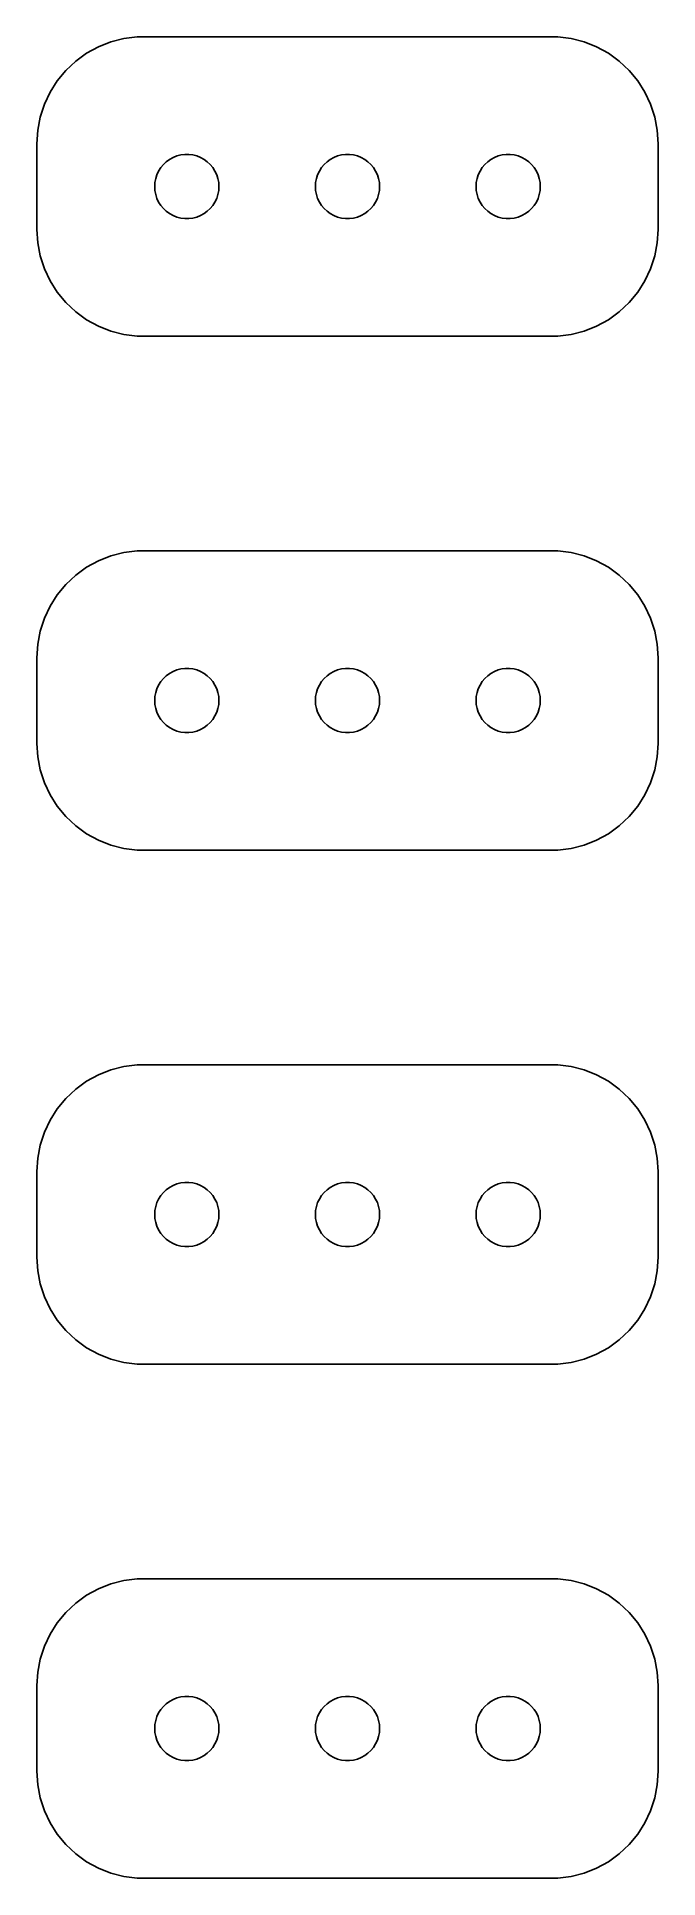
# Model space of a CAD drawing. Header units: metres. Extents: x -14.5 to 14.5, y 65 to 151.
import ezdxf

# ---------------------------------------------------------------- set-up
doc = ezdxf.new("R2010")
doc.units = ezdxf.units.M

msp = doc.modelspace()

# ---------------------------------------------------------------- linework, layer by layer
for p, q in [((-11.6289, 150.524), (-12.1791, 150.222)), ((-11.0451, 150.755), (-11.6289, 150.524)), ((-10.4369, 150.911), (-11.0451, 150.755)), ((-9.81395, 150.99), (-10.4369, 150.911)), ((9.81395, 150.99), (-9.81395, 150.99)), ((10.4369, 150.911), (9.81395, 150.99)), ((11.0451, 150.755), (10.4369, 150.911)), ((11.6289, 150.524), (11.0451, 150.755)), ((12.1791, 150.222), (11.6289, 150.524)), ((-12.6871, 149.853), (-13.1448, 149.423)), ((-12.1791, 150.222), (-12.6871, 149.853)), ((12.6871, 149.853), (12.1791, 150.222)), ((13.1448, 149.423), (12.6871, 149.853)), ((-13.5451, 148.939), (-13.8815, 148.409)), ((-13.1448, 149.423), (-13.5451, 148.939)), ((13.5451, 148.939), (13.1448, 149.423)), ((13.8815, 148.409), (13.5451, 148.939)), ((-13.8815, 148.409), (-14.1489, 147.841)), ((14.1489, 147.841), (13.8815, 148.409)), ((-14.3429, 147.243), (-14.4606, 146.627)), ((-14.1489, 147.841), (-14.3429, 147.243)), ((14.3429, 147.243), (14.1489, 147.841)), ((14.4606, 146.627), (14.3429, 147.243)), ((-14.4606, 146.627), (-14.5, 146)), ((14.5, 146), (14.4606, 146.627)), ((-14.5, 146), (-14.5, 142)), ((-8.30373, 145.266), (-8.13866, 145.357)), ((-8.13866, 145.357), (-7.96352, 145.427)), ((-7.96352, 145.427), (-7.78107, 145.473)), ((-7.78107, 145.473), (-7.59418, 145.497)), ((-7.59418, 145.497), (-7.40581, 145.497)), ((-7.40581, 145.497), (-7.21892, 145.473)), ((-7.21892, 145.473), (-7.03647, 145.427)), ((-7.03647, 145.427), (-6.86133, 145.357)), ((-6.86133, 145.357), (-6.69626, 145.266)), ((-0.803726, 145.266), (-0.638657, 145.357)), ((-0.638657, 145.357), (-0.463516, 145.427)), ((-0.463516, 145.427), (-0.281067, 145.473)), ((-0.281067, 145.473), (-0.094177, 145.497)), ((-0.094177, 145.497), (0.094177, 145.497)), ((0.094177, 145.497), (0.281067, 145.473)), ((0.281067, 145.473), (0.463516, 145.427)), ((0.463516, 145.427), (0.638657, 145.357)), ((0.638657, 145.357), (0.803726, 145.266)), ((6.69626, 145.266), (6.86133, 145.357)), ((6.86133, 145.357), (7.03647, 145.427)), ((7.03647, 145.427), (7.21892, 145.473)), ((7.21892, 145.473), (7.40581, 145.497)), ((7.40581, 145.497), (7.59418, 145.497)), ((7.59418, 145.497), (7.78107, 145.473)), ((7.78107, 145.473), (7.96352, 145.427)), ((7.96352, 145.427), (8.13866, 145.357)), ((8.13866, 145.357), (8.30373, 145.266)), ((14.5, 142), (14.5, 146)), ((-8.95287, 144.373), (-8.89465, 144.552)), ((-8.89465, 144.552), (-8.81445, 144.723)), ((-8.81445, 144.723), (-8.71352, 144.882)), ((-8.71352, 144.882), (-8.59344, 145.027)), ((-8.59344, 145.027), (-8.45613, 145.156)), ((-8.45613, 145.156), (-8.30373, 145.266)), ((-6.69626, 145.266), (-6.54385, 145.156)), ((-6.54385, 145.156), (-6.40654, 145.027)), ((-6.40654, 145.027), (-6.28647, 144.882)), ((-6.28647, 144.882), (-6.18553, 144.723)), ((-6.18553, 144.723), (-6.10533, 144.552)), ((-6.10533, 144.552), (-6.04712, 144.373)), ((-1.45287, 144.373), (-1.39465, 144.552)), ((-1.39465, 144.552), (-1.31445, 144.723)), ((-1.31445, 144.723), (-1.21352, 144.882)), ((-1.21352, 144.882), (-1.09344, 145.027)), ((-1.09344, 145.027), (-0.956131, 145.156)), ((-0.956131, 145.156), (-0.803726, 145.266)), ((0.803726, 145.266), (0.956131, 145.156)), ((0.956131, 145.156), (1.09344, 145.027)), ((1.09344, 145.027), (1.21352, 144.882)), ((1.21352, 144.882), (1.31445, 144.723)), ((1.31445, 144.723), (1.39465, 144.552)), ((1.39465, 144.552), (1.45287, 144.373)), ((6.04712, 144.373), (6.10533, 144.552)), ((6.10533, 144.552), (6.18553, 144.723)), ((6.18553, 144.723), (6.28647, 144.882)), ((6.28647, 144.882), (6.40654, 145.027)), ((6.40654, 145.027), (6.54385, 145.156)), ((6.54385, 145.156), (6.69626, 145.266)), ((8.30373, 145.266), (8.45613, 145.156)), ((8.45613, 145.156), (8.59344, 145.027)), ((8.59344, 145.027), (8.71352, 144.882)), ((8.71352, 144.882), (8.81445, 144.723)), ((8.81445, 144.723), (8.89465, 144.552)), ((8.89465, 144.552), (8.95287, 144.373)), ((-9, 144), (-8.98816, 144.188)), ((-8.98816, 143.812), (-9, 144)), ((-8.98816, 144.188), (-8.95287, 144.373)), ((-8.95287, 143.627), (-8.98816, 143.812)), ((-8.89465, 143.448), (-8.95287, 143.627)), ((-6.04712, 143.627), (-6.10533, 143.448)), ((-6.04712, 144.373), (-6.01183, 144.188)), ((-6.01183, 143.812), (-6.04712, 143.627)), ((-6.01183, 144.188), (-6, 144)), ((-6, 144), (-6.01183, 143.812)), ((-1.5, 144), (-1.48816, 144.188)), ((-1.48816, 143.812), (-1.5, 144)), ((-1.48816, 144.188), (-1.45287, 144.373)), ((-1.45287, 143.627), (-1.48816, 143.812)), ((-1.39465, 143.448), (-1.45287, 143.627)), ((1.45287, 143.627), (1.39465, 143.448)), ((1.45287, 144.373), (1.48816, 144.188)), ((1.48816, 143.812), (1.45287, 143.627)), ((1.48816, 144.188), (1.5, 144)), ((1.5, 144), (1.48816, 143.812)), ((6, 144), (6.01183, 144.188)), ((6.01183, 143.812), (6, 144)), ((6.01183, 144.188), (6.04712, 144.373)), ((6.04712, 143.627), (6.01183, 143.812)), ((6.10533, 143.448), (6.04712, 143.627)), ((8.95287, 143.627), (8.89465, 143.448)), ((8.95287, 144.373), (8.98816, 144.188)), ((8.98816, 143.812), (8.95287, 143.627)), ((8.98816, 144.188), (9, 144)), ((9, 144), (8.98816, 143.812)), ((-8.81445, 143.277), (-8.89465, 143.448)), ((-8.71352, 143.118), (-8.81445, 143.277)), ((-8.59344, 142.973), (-8.71352, 143.118)), ((-8.45613, 142.844), (-8.59344, 142.973)), ((-8.30373, 142.734), (-8.45613, 142.844)), ((-8.13866, 142.643), (-8.30373, 142.734)), ((-6.69626, 142.734), (-6.86133, 142.643)), ((-6.54385, 142.844), (-6.69626, 142.734)), ((-6.40654, 142.973), (-6.54385, 142.844)), ((-6.28647, 143.118), (-6.40654, 142.973)), ((-6.18553, 143.277), (-6.28647, 143.118)), ((-6.10533, 143.448), (-6.18553, 143.277)), ((-1.31445, 143.277), (-1.39465, 143.448)), ((-1.21352, 143.118), (-1.31445, 143.277)), ((-1.09344, 142.973), (-1.21352, 143.118)), ((-0.956131, 142.844), (-1.09344, 142.973)), ((-0.803726, 142.734), (-0.956131, 142.844)), ((-0.638657, 142.643), (-0.803726, 142.734)), ((0.803726, 142.734), (0.638657, 142.643)), ((0.956131, 142.844), (0.803726, 142.734)), ((1.09344, 142.973), (0.956131, 142.844)), ((1.21352, 143.118), (1.09344, 142.973)), ((1.31445, 143.277), (1.21352, 143.118)), ((1.39465, 143.448), (1.31445, 143.277)), ((6.18553, 143.277), (6.10533, 143.448)), ((6.28647, 143.118), (6.18553, 143.277)), ((6.40654, 142.973), (6.28647, 143.118)), ((6.54385, 142.844), (6.40654, 142.973)), ((6.69626, 142.734), (6.54385, 142.844)), ((6.86133, 142.643), (6.69626, 142.734)), ((8.30373, 142.734), (8.13866, 142.643)), ((8.45613, 142.844), (8.30373, 142.734)), ((8.59344, 142.973), (8.45613, 142.844)), ((8.71352, 143.118), (8.59344, 142.973)), ((8.81445, 143.277), (8.71352, 143.118)), ((8.89465, 143.448), (8.81445, 143.277)), ((-14.5, 142), (-14.4606, 141.373)), ((-7.96352, 142.573), (-8.13866, 142.643)), ((-7.78107, 142.527), (-7.96352, 142.573)), ((-7.59418, 142.503), (-7.78107, 142.527)), ((-7.40581, 142.503), (-7.59418, 142.503)), ((-7.21892, 142.527), (-7.40581, 142.503)), ((-7.03647, 142.573), (-7.21892, 142.527)), ((-6.86133, 142.643), (-7.03647, 142.573)), ((-0.463516, 142.573), (-0.638657, 142.643)), ((-0.281067, 142.527), (-0.463516, 142.573)), ((-0.094177, 142.503), (-0.281067, 142.527)), ((0.094177, 142.503), (-0.094177, 142.503)), ((0.281067, 142.527), (0.094177, 142.503)), ((0.463516, 142.573), (0.281067, 142.527)), ((0.638657, 142.643), (0.463516, 142.573)), ((7.03647, 142.573), (6.86133, 142.643)), ((7.21892, 142.527), (7.03647, 142.573)), ((7.40581, 142.503), (7.21892, 142.527)), ((7.59418, 142.503), (7.40581, 142.503)), ((7.78107, 142.527), (7.59418, 142.503)), ((7.96352, 142.573), (7.78107, 142.527)), ((8.13866, 142.643), (7.96352, 142.573)), ((14.4606, 141.373), (14.5, 142)), ((-14.4606, 141.373), (-14.3429, 140.757)), ((14.3429, 140.757), (14.4606, 141.373)), ((-14.3429, 140.757), (-14.1489, 140.159)), ((-14.1489, 140.159), (-13.8815, 139.591)), ((13.8815, 139.591), (14.1489, 140.159)), ((14.1489, 140.159), (14.3429, 140.757)), ((-13.8815, 139.591), (-13.5451, 139.061)), ((13.5451, 139.061), (13.8815, 139.591)), ((-13.5451, 139.061), (-13.1448, 138.577)), ((-13.1448, 138.577), (-12.6871, 138.147)), ((12.6871, 138.147), (13.1448, 138.577)), ((13.1448, 138.577), (13.5451, 139.061)), ((-12.6871, 138.147), (-12.1791, 137.778)), ((-12.1791, 137.778), (-11.6289, 137.476)), ((11.6289, 137.476), (12.1791, 137.778)), ((12.1791, 137.778), (12.6871, 138.147)), ((-11.6289, 137.476), (-11.0451, 137.245)), ((-11.0451, 137.245), (-10.4369, 137.089)), ((-10.4369, 137.089), (-9.81395, 137.01)), ((-9.81395, 137.01), (9.81395, 137.01)), ((9.81395, 137.01), (10.4369, 137.089)), ((10.4369, 137.089), (11.0451, 137.245)), ((11.0451, 137.245), (11.6289, 137.476)), ((-11.6289, 126.524), (-12.1791, 126.222)), ((-11.0451, 126.755), (-11.6289, 126.524)), ((-10.4369, 126.911), (-11.0451, 126.755)), ((-9.81395, 126.99), (-10.4369, 126.911)), ((9.81395, 126.99), (-9.81395, 126.99)), ((10.4369, 126.911), (9.81395, 126.99)), ((11.0451, 126.755), (10.4369, 126.911)), ((11.6289, 126.524), (11.0451, 126.755)), ((12.1791, 126.222), (11.6289, 126.524)), ((-12.6871, 125.853), (-13.1448, 125.423)), ((-12.1791, 126.222), (-12.6871, 125.853)), ((12.6871, 125.853), (12.1791, 126.222)), ((13.1448, 125.423), (12.6871, 125.853)), ((-13.5451, 124.939), (-13.8815, 124.409)), ((-13.1448, 125.423), (-13.5451, 124.939)), ((13.5451, 124.939), (13.1448, 125.423)), ((13.8815, 124.409), (13.5451, 124.939)), ((-14.1489, 123.841), (-14.3429, 123.243)), ((-13.8815, 124.409), (-14.1489, 123.841)), ((14.1489, 123.841), (13.8815, 124.409)), ((14.3429, 123.243), (14.1489, 123.841)), ((-14.3429, 123.243), (-14.4606, 122.627)), ((14.4606, 122.627), (14.3429, 123.243)), ((-14.4606, 122.627), (-14.5, 122)), ((14.5, 122), (14.4606, 122.627)), ((-14.5, 122), (-14.5, 118)), ((-8.45613, 121.156), (-8.30373, 121.266)), ((-8.30373, 121.266), (-8.13866, 121.357)), ((-8.13866, 121.357), (-7.96352, 121.427)), ((-7.96352, 121.427), (-7.78107, 121.473)), ((-7.78107, 121.473), (-7.59418, 121.497)), ((-7.59418, 121.497), (-7.40581, 121.497)), ((-7.40581, 121.497), (-7.21892, 121.473)), ((-7.21892, 121.473), (-7.03647, 121.427)), ((-7.03647, 121.427), (-6.86133, 121.357)), ((-6.86133, 121.357), (-6.69626, 121.266)), ((-6.69626, 121.266), (-6.54385, 121.156)), ((-0.956131, 121.156), (-0.803726, 121.266)), ((-0.803726, 121.266), (-0.638657, 121.357)), ((-0.638657, 121.357), (-0.463516, 121.427)), ((-0.463516, 121.427), (-0.281067, 121.473)), ((-0.281067, 121.473), (-0.094177, 121.497)), ((-0.094177, 121.497), (0.094177, 121.497)), ((0.094177, 121.497), (0.281067, 121.473)), ((0.281067, 121.473), (0.463516, 121.427)), ((0.463516, 121.427), (0.638657, 121.357)), ((0.638657, 121.357), (0.803726, 121.266)), ((0.803726, 121.266), (0.956131, 121.156)), ((6.54385, 121.156), (6.69626, 121.266)), ((6.69626, 121.266), (6.86133, 121.357)), ((6.86133, 121.357), (7.03647, 121.427)), ((7.03647, 121.427), (7.21892, 121.473)), ((7.21892, 121.473), (7.40581, 121.497)), ((7.40581, 121.497), (7.59418, 121.497)), ((7.59418, 121.497), (7.78107, 121.473)), ((7.78107, 121.473), (7.96352, 121.427)), ((7.96352, 121.427), (8.13866, 121.357)), ((8.13866, 121.357), (8.30373, 121.266)), ((8.30373, 121.266), (8.45613, 121.156)), ((14.5, 118), (14.5, 122)), ((-8.98816, 120.188), (-8.95287, 120.373)), ((-8.95287, 120.373), (-8.89465, 120.552)), ((-8.89465, 120.552), (-8.81445, 120.723)), ((-8.81445, 120.723), (-8.71352, 120.882)), ((-8.71352, 120.882), (-8.59344, 121.027)), ((-8.59344, 121.027), (-8.45613, 121.156)), ((-6.54385, 121.156), (-6.40654, 121.027)), ((-6.40654, 121.027), (-6.28647, 120.882)), ((-6.28647, 120.882), (-6.18553, 120.723)), ((-6.18553, 120.723), (-6.10533, 120.552)), ((-6.10533, 120.552), (-6.04712, 120.373)), ((-6.04712, 120.373), (-6.01183, 120.188)), ((-1.48816, 120.188), (-1.45287, 120.373)), ((-1.45287, 120.373), (-1.39465, 120.552)), ((-1.39465, 120.552), (-1.31445, 120.723)), ((-1.31445, 120.723), (-1.21352, 120.882)), ((-1.21352, 120.882), (-1.09344, 121.027)), ((-1.09344, 121.027), (-0.956131, 121.156)), ((0.956131, 121.156), (1.09344, 121.027)), ((1.09344, 121.027), (1.21352, 120.882)), ((1.21352, 120.882), (1.31445, 120.723)), ((1.31445, 120.723), (1.39465, 120.552)), ((1.39465, 120.552), (1.45287, 120.373)), ((1.45287, 120.373), (1.48816, 120.188)), ((6.01183, 120.188), (6.04712, 120.373)), ((6.04712, 120.373), (6.10533, 120.552)), ((6.10533, 120.552), (6.18553, 120.723)), ((6.18553, 120.723), (6.28647, 120.882)), ((6.28647, 120.882), (6.40654, 121.027)), ((6.40654, 121.027), (6.54385, 121.156)), ((8.45613, 121.156), (8.59344, 121.027)), ((8.59344, 121.027), (8.71352, 120.882)), ((8.71352, 120.882), (8.81445, 120.723)), ((8.81445, 120.723), (8.89465, 120.552)), ((8.89465, 120.552), (8.95287, 120.373)), ((8.95287, 120.373), (8.98816, 120.188)), ((-9, 120), (-8.98816, 120.188)), ((-8.98816, 119.812), (-9, 120)), ((-8.95287, 119.627), (-8.98816, 119.812)), ((-8.89465, 119.448), (-8.95287, 119.627)), ((-6.04712, 119.627), (-6.10533, 119.448)), ((-6.01183, 119.812), (-6.04712, 119.627)), ((-6.01183, 120.188), (-6, 120)), ((-6, 120), (-6.01183, 119.812)), ((-1.5, 120), (-1.48816, 120.188)), ((-1.48816, 119.812), (-1.5, 120)), ((-1.45287, 119.627), (-1.48816, 119.812)), ((-1.39465, 119.448), (-1.45287, 119.627)), ((1.45287, 119.627), (1.39465, 119.448)), ((1.48816, 119.812), (1.45287, 119.627)), ((1.48816, 120.188), (1.5, 120)), ((1.5, 120), (1.48816, 119.812)), ((6, 120), (6.01183, 120.188)), ((6.01183, 119.812), (6, 120)), ((6.04712, 119.627), (6.01183, 119.812)), ((6.10533, 119.448), (6.04712, 119.627)), ((8.95287, 119.627), (8.89465, 119.448)), ((8.98816, 119.812), (8.95287, 119.627)), ((8.98816, 120.188), (9, 120)), ((9, 120), (8.98816, 119.812)), ((-8.81445, 119.277), (-8.89465, 119.448)), ((-8.71352, 119.118), (-8.81445, 119.277)), ((-8.59344, 118.973), (-8.71352, 119.118)), ((-8.45613, 118.844), (-8.59344, 118.973)), ((-8.30373, 118.734), (-8.45613, 118.844)), ((-8.13866, 118.643), (-8.30373, 118.734)), ((-6.69626, 118.734), (-6.86133, 118.643)), ((-6.54385, 118.844), (-6.69626, 118.734)), ((-6.40654, 118.973), (-6.54385, 118.844)), ((-6.28647, 119.118), (-6.40654, 118.973)), ((-6.18553, 119.277), (-6.28647, 119.118)), ((-6.10533, 119.448), (-6.18553, 119.277)), ((-1.31445, 119.277), (-1.39465, 119.448)), ((-1.21352, 119.118), (-1.31445, 119.277)), ((-1.09344, 118.973), (-1.21352, 119.118)), ((-0.956131, 118.844), (-1.09344, 118.973)), ((-0.803726, 118.734), (-0.956131, 118.844)), ((-0.638657, 118.643), (-0.803726, 118.734)), ((0.803726, 118.734), (0.638657, 118.643)), ((0.956131, 118.844), (0.803726, 118.734)), ((1.09344, 118.973), (0.956131, 118.844)), ((1.21352, 119.118), (1.09344, 118.973)), ((1.31445, 119.277), (1.21352, 119.118)), ((1.39465, 119.448), (1.31445, 119.277)), ((6.18553, 119.277), (6.10533, 119.448)), ((6.28647, 119.118), (6.18553, 119.277)), ((6.40654, 118.973), (6.28647, 119.118)), ((6.54385, 118.844), (6.40654, 118.973)), ((6.69626, 118.734), (6.54385, 118.844)), ((6.86133, 118.643), (6.69626, 118.734)), ((8.30373, 118.734), (8.13866, 118.643)), ((8.45613, 118.844), (8.30373, 118.734)), ((8.59344, 118.973), (8.45613, 118.844)), ((8.71352, 119.118), (8.59344, 118.973)), ((8.81445, 119.277), (8.71352, 119.118)), ((8.89465, 119.448), (8.81445, 119.277)), ((-14.5, 118), (-14.4606, 117.373)), ((-7.96352, 118.573), (-8.13866, 118.643)), ((-7.78107, 118.527), (-7.96352, 118.573)), ((-7.59418, 118.503), (-7.78107, 118.527)), ((-7.40581, 118.503), (-7.59418, 118.503)), ((-7.21892, 118.527), (-7.40581, 118.503)), ((-7.03647, 118.573), (-7.21892, 118.527)), ((-6.86133, 118.643), (-7.03647, 118.573)), ((-0.463516, 118.573), (-0.638657, 118.643)), ((-0.281067, 118.527), (-0.463516, 118.573)), ((-0.094177, 118.503), (-0.281067, 118.527)), ((0.094177, 118.503), (-0.094177, 118.503)), ((0.281067, 118.527), (0.094177, 118.503)), ((0.463516, 118.573), (0.281067, 118.527)), ((0.638657, 118.643), (0.463516, 118.573)), ((7.03647, 118.573), (6.86133, 118.643)), ((7.21892, 118.527), (7.03647, 118.573)), ((7.40581, 118.503), (7.21892, 118.527)), ((7.59418, 118.503), (7.40581, 118.503)), ((7.78107, 118.527), (7.59418, 118.503)), ((7.96352, 118.573), (7.78107, 118.527)), ((8.13866, 118.643), (7.96352, 118.573)), ((14.4606, 117.373), (14.5, 118)), ((-14.4606, 117.373), (-14.3429, 116.757)), ((14.3429, 116.757), (14.4606, 117.373)), ((-14.3429, 116.757), (-14.1489, 116.159)), ((-14.1489, 116.159), (-13.8815, 115.591)), ((13.8815, 115.591), (14.1489, 116.159)), ((14.1489, 116.159), (14.3429, 116.757)), ((-13.8815, 115.591), (-13.5451, 115.061)), ((13.5451, 115.061), (13.8815, 115.591)), ((-13.5451, 115.061), (-13.1448, 114.577)), ((-13.1448, 114.577), (-12.6871, 114.147)), ((12.6871, 114.147), (13.1448, 114.577)), ((13.1448, 114.577), (13.5451, 115.061)), ((-12.6871, 114.147), (-12.1791, 113.778)), ((-12.1791, 113.778), (-11.6289, 113.476)), ((11.6289, 113.476), (12.1791, 113.778)), ((12.1791, 113.778), (12.6871, 114.147)), ((-11.6289, 113.476), (-11.0451, 113.245)), ((-11.0451, 113.245), (-10.4369, 113.089)), ((-10.4369, 113.089), (-9.81395, 113.01)), ((-9.81395, 113.01), (9.81395, 113.01)), ((9.81395, 113.01), (10.4369, 113.089)), ((10.4369, 113.089), (11.0451, 113.245)), ((11.0451, 113.245), (11.6289, 113.476)), ((-11.6289, 102.524), (-12.1791, 102.222)), ((-11.0451, 102.755), (-11.6289, 102.524)), ((-10.4369, 102.911), (-11.0451, 102.755)), ((-9.81395, 102.99), (-10.4369, 102.911)), ((9.81395, 102.99), (-9.81395, 102.99)), ((10.4369, 102.911), (9.81395, 102.99)), ((11.0451, 102.755), (10.4369, 102.911)), ((11.6289, 102.524), (11.0451, 102.755)), ((12.1791, 102.222), (11.6289, 102.524)), ((-12.6871, 101.853), (-13.1448, 101.423)), ((-12.1791, 102.222), (-12.6871, 101.853)), ((12.6871, 101.853), (12.1791, 102.222)), ((13.1448, 101.423), (12.6871, 101.853)), ((-13.5451, 100.939), (-13.8815, 100.409)), ((-13.1448, 101.423), (-13.5451, 100.939)), ((13.5451, 100.939), (13.1448, 101.423)), ((13.8815, 100.409), (13.5451, 100.939)), ((-14.1489, 99.8406), (-14.3429, 99.2434)), ((-13.8815, 100.409), (-14.1489, 99.8406)), ((14.1489, 99.8406), (13.8815, 100.409)), ((14.3429, 99.2434), (14.1489, 99.8406)), ((-14.3429, 99.2434), (-14.4606, 98.6267)), ((14.4606, 98.6267), (14.3429, 99.2434)), ((-14.4606, 98.6267), (-14.5, 98)), ((14.5, 98), (14.4606, 98.6267)), ((-14.5, 98), (-14.5, 94)), ((-8.45613, 97.1558), (-8.30373, 97.2665)), ((-8.30373, 97.2665), (-8.13866, 97.3572)), ((-8.13866, 97.3572), (-7.96352, 97.4266)), ((-7.96352, 97.4266), (-7.78107, 97.4734)), ((-7.78107, 97.4734), (-7.59418, 97.497)), ((-7.59418, 97.497), (-7.40581, 97.497)), ((-7.40581, 97.497), (-7.21892, 97.4734)), ((-7.21892, 97.4734), (-7.03647, 97.4266)), ((-7.03647, 97.4266), (-6.86133, 97.3572)), ((-6.86133, 97.3572), (-6.69626, 97.2665)), ((-6.69626, 97.2665), (-6.54385, 97.1558)), ((-0.956131, 97.1558), (-0.803726, 97.2665)), ((-0.803726, 97.2665), (-0.638657, 97.3572)), ((-0.638657, 97.3572), (-0.463516, 97.4266)), ((-0.463516, 97.4266), (-0.281067, 97.4734)), ((-0.281067, 97.4734), (-0.094177, 97.497)), ((-0.094177, 97.497), (0.094177, 97.497)), ((0.094177, 97.497), (0.281067, 97.4734)), ((0.281067, 97.4734), (0.463516, 97.4266)), ((0.463516, 97.4266), (0.638657, 97.3572)), ((0.638657, 97.3572), (0.803726, 97.2665)), ((0.803726, 97.2665), (0.956131, 97.1558)), ((6.54385, 97.1558), (6.69626, 97.2665)), ((6.69626, 97.2665), (6.86133, 97.3572)), ((6.86133, 97.3572), (7.03647, 97.4266)), ((7.03647, 97.4266), (7.21892, 97.4734)), ((7.21892, 97.4734), (7.40581, 97.497)), ((7.40581, 97.497), (7.59418, 97.497)), ((7.59418, 97.497), (7.78107, 97.4734)), ((7.78107, 97.4734), (7.96352, 97.4266)), ((7.96352, 97.4266), (8.13866, 97.3572)), ((8.13866, 97.3572), (8.30373, 97.2665)), ((8.30373, 97.2665), (8.45613, 97.1558)), ((14.5, 94), (14.5, 98)), ((-8.98816, 96.188), (-8.95287, 96.373)), ((-8.95287, 96.373), (-8.89465, 96.5522)), ((-8.89465, 96.5522), (-8.81445, 96.7226)), ((-8.81445, 96.7226), (-8.71352, 96.8817)), ((-8.71352, 96.8817), (-8.59344, 97.0268)), ((-8.59344, 97.0268), (-8.45613, 97.1558)), ((-6.54385, 97.1558), (-6.40654, 97.0268)), ((-6.40654, 97.0268), (-6.28647, 96.8817)), ((-6.28647, 96.8817), (-6.18553, 96.7226)), ((-6.18553, 96.7226), (-6.10533, 96.5522)), ((-6.10533, 96.5522), (-6.04712, 96.373)), ((-6.04712, 96.373), (-6.01183, 96.188)), ((-1.48816, 96.188), (-1.45287, 96.373)), ((-1.45287, 96.373), (-1.39465, 96.5522)), ((-1.39465, 96.5522), (-1.31445, 96.7226)), ((-1.31445, 96.7226), (-1.21352, 96.8817)), ((-1.21352, 96.8817), (-1.09344, 97.0268)), ((-1.09344, 97.0268), (-0.956131, 97.1558)), ((0.956131, 97.1558), (1.09344, 97.0268)), ((1.09344, 97.0268), (1.21352, 96.8817)), ((1.21352, 96.8817), (1.31445, 96.7226)), ((1.31445, 96.7226), (1.39465, 96.5522)), ((1.39465, 96.5522), (1.45287, 96.373)), ((1.45287, 96.373), (1.48816, 96.188)), ((6.01183, 96.188), (6.04712, 96.373)), ((6.04712, 96.373), (6.10533, 96.5522)), ((6.10533, 96.5522), (6.18553, 96.7226)), ((6.18553, 96.7226), (6.28647, 96.8817)), ((6.28647, 96.8817), (6.40654, 97.0268)), ((6.40654, 97.0268), (6.54385, 97.1558)), ((8.45613, 97.1558), (8.59344, 97.0268)), ((8.59344, 97.0268), (8.71352, 96.8817)), ((8.71352, 96.8817), (8.81445, 96.7226)), ((8.81445, 96.7226), (8.89465, 96.5522)), ((8.89465, 96.5522), (8.95287, 96.373)), ((8.95287, 96.373), (8.98816, 96.188)), ((-9, 96), (-8.98816, 96.188)), ((-8.98816, 95.812), (-9, 96)), ((-8.95287, 95.627), (-8.98816, 95.812)), ((-8.89465, 95.4478), (-8.95287, 95.627)), ((-8.81445, 95.2774), (-8.89465, 95.4478)), ((-6.10533, 95.4478), (-6.18553, 95.2774)), ((-6.04712, 95.627), (-6.10533, 95.4478)), ((-6.01183, 95.812), (-6.04712, 95.627)), ((-6.01183, 96.188), (-6, 96)), ((-6, 96), (-6.01183, 95.812)), ((-1.5, 96), (-1.48816, 96.188)), ((-1.48816, 95.812), (-1.5, 96)), ((-1.45287, 95.627), (-1.48816, 95.812)), ((-1.39465, 95.4478), (-1.45287, 95.627)), ((-1.31445, 95.2774), (-1.39465, 95.4478)), ((1.39465, 95.4478), (1.31445, 95.2774)), ((1.45287, 95.627), (1.39465, 95.4478)), ((1.48816, 95.812), (1.45287, 95.627)), ((1.48816, 96.188), (1.5, 96)), ((1.5, 96), (1.48816, 95.812)), ((6, 96), (6.01183, 96.188)), ((6.01183, 95.812), (6, 96)), ((6.04712, 95.627), (6.01183, 95.812)), ((6.10533, 95.4478), (6.04712, 95.627)), ((6.18553, 95.2774), (6.10533, 95.4478)), ((8.89465, 95.4478), (8.81445, 95.2774)), ((8.95287, 95.627), (8.89465, 95.4478)), ((8.98816, 95.812), (8.95287, 95.627)), ((8.98816, 96.188), (9, 96)), ((9, 96), (8.98816, 95.812)), ((-8.71352, 95.1183), (-8.81445, 95.2774)), ((-8.59344, 94.9732), (-8.71352, 95.1183)), ((-8.45613, 94.8442), (-8.59344, 94.9732)), ((-8.30373, 94.7335), (-8.45613, 94.8442)), ((-8.13866, 94.6428), (-8.30373, 94.7335)), ((-7.96352, 94.5734), (-8.13866, 94.6428)), ((-6.86133, 94.6428), (-7.03647, 94.5734)), ((-6.69626, 94.7335), (-6.86133, 94.6428)), ((-6.54385, 94.8442), (-6.69626, 94.7335)), ((-6.40654, 94.9732), (-6.54385, 94.8442)), ((-6.28647, 95.1183), (-6.40654, 94.9732)), ((-6.18553, 95.2774), (-6.28647, 95.1183)), ((-1.21352, 95.1183), (-1.31445, 95.2774)), ((-1.09344, 94.9732), (-1.21352, 95.1183)), ((-0.956131, 94.8442), (-1.09344, 94.9732)), ((-0.803726, 94.7335), (-0.956131, 94.8442)), ((-0.638657, 94.6428), (-0.803726, 94.7335)), ((-0.463516, 94.5734), (-0.638657, 94.6428)), ((0.638657, 94.6428), (0.463516, 94.5734)), ((0.803726, 94.7335), (0.638657, 94.6428)), ((0.956131, 94.8442), (0.803726, 94.7335)), ((1.09344, 94.9732), (0.956131, 94.8442)), ((1.21352, 95.1183), (1.09344, 94.9732)), ((1.31445, 95.2774), (1.21352, 95.1183)), ((6.28647, 95.1183), (6.18553, 95.2774)), ((6.40654, 94.9732), (6.28647, 95.1183)), ((6.54385, 94.8442), (6.40654, 94.9732)), ((6.69626, 94.7335), (6.54385, 94.8442)), ((6.86133, 94.6428), (6.69626, 94.7335)), ((7.03647, 94.5734), (6.86133, 94.6428)), ((8.13866, 94.6428), (7.96352, 94.5734)), ((8.30373, 94.7335), (8.13866, 94.6428)), ((8.45613, 94.8442), (8.30373, 94.7335)), ((8.59344, 94.9732), (8.45613, 94.8442)), ((8.71352, 95.1183), (8.59344, 94.9732)), ((8.81445, 95.2774), (8.71352, 95.1183)), ((-14.5, 94), (-14.4606, 93.3733)), ((-7.78107, 94.5266), (-7.96352, 94.5734)), ((-7.59418, 94.503), (-7.78107, 94.5266)), ((-7.40581, 94.503), (-7.59418, 94.503)), ((-7.21892, 94.5266), (-7.40581, 94.503)), ((-7.03647, 94.5734), (-7.21892, 94.5266)), ((-0.281067, 94.5266), (-0.463516, 94.5734)), ((-0.094177, 94.503), (-0.281067, 94.5266)), ((0.094177, 94.503), (-0.094177, 94.503)), ((0.281067, 94.5266), (0.094177, 94.503)), ((0.463516, 94.5734), (0.281067, 94.5266)), ((7.21892, 94.5266), (7.03647, 94.5734)), ((7.40581, 94.503), (7.21892, 94.5266)), ((7.59418, 94.503), (7.40581, 94.503)), ((7.78107, 94.5266), (7.59418, 94.503)), ((7.96352, 94.5734), (7.78107, 94.5266)), ((14.4606, 93.3733), (14.5, 94)), ((-14.4606, 93.3733), (-14.3429, 92.7566)), ((14.3429, 92.7566), (14.4606, 93.3733)), ((-14.3429, 92.7566), (-14.1489, 92.1594)), ((-14.1489, 92.1594), (-13.8815, 91.5912)), ((13.8815, 91.5912), (14.1489, 92.1594)), ((14.1489, 92.1594), (14.3429, 92.7566)), ((-13.8815, 91.5912), (-13.5451, 91.0611)), ((13.5451, 91.0611), (13.8815, 91.5912)), ((-13.5451, 91.0611), (-13.1448, 90.5773)), ((-13.1448, 90.5773), (-12.6871, 90.1474)), ((12.6871, 90.1474), (13.1448, 90.5773)), ((13.1448, 90.5773), (13.5451, 91.0611)), ((-12.6871, 90.1474), (-12.1791, 89.7784)), ((-12.1791, 89.7784), (-11.6289, 89.4759)), ((-11.6289, 89.4759), (-11.0451, 89.2447)), ((11.0451, 89.2447), (11.6289, 89.4759)), ((11.6289, 89.4759), (12.1791, 89.7784)), ((12.1791, 89.7784), (12.6871, 90.1474)), ((-11.0451, 89.2447), (-10.4369, 89.0886)), ((-10.4369, 89.0886), (-9.81395, 89.0099)), ((-9.81395, 89.0099), (9.81395, 89.0099)), ((9.81395, 89.0099), (10.4369, 89.0886)), ((10.4369, 89.0886), (11.0451, 89.2447)), ((-11.6289, 78.5241), (-12.1791, 78.2216)), ((-11.0451, 78.7553), (-11.6289, 78.5241)), ((-10.4369, 78.9114), (-11.0451, 78.7553)), ((-9.81395, 78.9901), (-10.4369, 78.9114)), ((9.81395, 78.9901), (-9.81395, 78.9901)), ((10.4369, 78.9114), (9.81395, 78.9901)), ((11.0451, 78.7553), (10.4369, 78.9114)), ((11.6289, 78.5241), (11.0451, 78.7553)), ((12.1791, 78.2216), (11.6289, 78.5241)), ((-13.1448, 77.4227), (-13.5451, 76.9389)), ((-12.6871, 77.8526), (-13.1448, 77.4227)), ((-12.1791, 78.2216), (-12.6871, 77.8526)), ((12.6871, 77.8526), (12.1791, 78.2216)), ((13.1448, 77.4227), (12.6871, 77.8526)), ((13.5451, 76.9389), (13.1448, 77.4227)), ((-13.5451, 76.9389), (-13.8815, 76.4088)), ((13.8815, 76.4088), (13.5451, 76.9389)), ((-14.1489, 75.8406), (-14.3429, 75.2434)), ((-13.8815, 76.4088), (-14.1489, 75.8406)), ((14.1489, 75.8406), (13.8815, 76.4088)), ((14.3429, 75.2434), (14.1489, 75.8406)), ((-14.3429, 75.2434), (-14.4606, 74.6267)), ((14.4606, 74.6267), (14.3429, 75.2434)), ((-14.4606, 74.6267), (-14.5, 74)), ((-14.5, 74), (-14.5, 70)), ((14.5, 74), (14.4606, 74.6267)), ((14.5, 70), (14.5, 74)), ((-8.59344, 73.0268), (-8.45613, 73.1558)), ((-8.45613, 73.1558), (-8.30373, 73.2665)), ((-8.30373, 73.2665), (-8.13866, 73.3572)), ((-8.13866, 73.3572), (-7.96352, 73.4266)), ((-7.96352, 73.4266), (-7.78107, 73.4734)), ((-7.78107, 73.4734), (-7.59418, 73.497)), ((-7.59418, 73.497), (-7.40581, 73.497)), ((-7.40581, 73.497), (-7.21892, 73.4734)), ((-7.21892, 73.4734), (-7.03647, 73.4266)), ((-7.03647, 73.4266), (-6.86133, 73.3572)), ((-6.86133, 73.3572), (-6.69626, 73.2665)), ((-6.69626, 73.2665), (-6.54385, 73.1558)), ((-6.54385, 73.1558), (-6.40654, 73.0268)), ((-1.09344, 73.0268), (-0.956131, 73.1558)), ((-0.956131, 73.1558), (-0.803726, 73.2665)), ((-0.803726, 73.2665), (-0.638657, 73.3572)), ((-0.638657, 73.3572), (-0.463516, 73.4266)), ((-0.463516, 73.4266), (-0.281067, 73.4734)), ((-0.281067, 73.4734), (-0.094177, 73.497)), ((-0.094177, 73.497), (0.094177, 73.497)), ((0.094177, 73.497), (0.281067, 73.4734)), ((0.281067, 73.4734), (0.463516, 73.4266)), ((0.463516, 73.4266), (0.638657, 73.3572)), ((0.638657, 73.3572), (0.803726, 73.2665)), ((0.803726, 73.2665), (0.956131, 73.1558)), ((0.956131, 73.1558), (1.09344, 73.0268)), ((6.40654, 73.0268), (6.54385, 73.1558)), ((6.54385, 73.1558), (6.69626, 73.2665)), ((6.69626, 73.2665), (6.86133, 73.3572)), ((6.86133, 73.3572), (7.03647, 73.4266)), ((7.03647, 73.4266), (7.21892, 73.4734)), ((7.21892, 73.4734), (7.40581, 73.497)), ((7.40581, 73.497), (7.59418, 73.497)), ((7.59418, 73.497), (7.78107, 73.4734)), ((7.78107, 73.4734), (7.96352, 73.4266)), ((7.96352, 73.4266), (8.13866, 73.3572)), ((8.13866, 73.3572), (8.30373, 73.2665)), ((8.30373, 73.2665), (8.45613, 73.1558)), ((8.45613, 73.1558), (8.59344, 73.0268)), ((-8.98816, 72.188), (-8.95287, 72.373)), ((-8.95287, 72.373), (-8.89465, 72.5522)), ((-8.89465, 72.5522), (-8.81445, 72.7226)), ((-8.81445, 72.7226), (-8.71352, 72.8817)), ((-8.71352, 72.8817), (-8.59344, 73.0268)), ((-6.40654, 73.0268), (-6.28647, 72.8817)), ((-6.28647, 72.8817), (-6.18553, 72.7226)), ((-6.18553, 72.7226), (-6.10533, 72.5522)), ((-6.10533, 72.5522), (-6.04712, 72.373)), ((-6.04712, 72.373), (-6.01183, 72.188)), ((-1.48816, 72.188), (-1.45287, 72.373)), ((-1.45287, 72.373), (-1.39465, 72.5522)), ((-1.39465, 72.5522), (-1.31445, 72.7226)), ((-1.31445, 72.7226), (-1.21352, 72.8817)), ((-1.21352, 72.8817), (-1.09344, 73.0268)), ((1.09344, 73.0268), (1.21352, 72.8817)), ((1.21352, 72.8817), (1.31445, 72.7226)), ((1.31445, 72.7226), (1.39465, 72.5522)), ((1.39465, 72.5522), (1.45287, 72.373)), ((1.45287, 72.373), (1.48816, 72.188)), ((6.01183, 72.188), (6.04712, 72.373)), ((6.04712, 72.373), (6.10533, 72.5522)), ((6.10533, 72.5522), (6.18553, 72.7226)), ((6.18553, 72.7226), (6.28647, 72.8817)), ((6.28647, 72.8817), (6.40654, 73.0268)), ((8.59344, 73.0268), (8.71352, 72.8817)), ((8.71352, 72.8817), (8.81445, 72.7226)), ((8.81445, 72.7226), (8.89465, 72.5522)), ((8.89465, 72.5522), (8.95287, 72.373)), ((8.95287, 72.373), (8.98816, 72.188)), ((-9, 72), (-8.98816, 72.188)), ((-8.98816, 71.812), (-9, 72)), ((-8.95287, 71.627), (-8.98816, 71.812)), ((-8.89465, 71.4478), (-8.95287, 71.627)), ((-8.81445, 71.2774), (-8.89465, 71.4478)), ((-6.10533, 71.4478), (-6.18553, 71.2774)), ((-6.04712, 71.627), (-6.10533, 71.4478)), ((-6.01183, 71.812), (-6.04712, 71.627)), ((-6.01183, 72.188), (-6, 72)), ((-6, 72), (-6.01183, 71.812)), ((-1.5, 72), (-1.48816, 72.188)), ((-1.48816, 71.812), (-1.5, 72)), ((-1.45287, 71.627), (-1.48816, 71.812)), ((-1.39465, 71.4478), (-1.45287, 71.627)), ((-1.31445, 71.2774), (-1.39465, 71.4478)), ((1.39465, 71.4478), (1.31445, 71.2774)), ((1.45287, 71.627), (1.39465, 71.4478)), ((1.48816, 71.812), (1.45287, 71.627)), ((1.48816, 72.188), (1.5, 72)), ((1.5, 72), (1.48816, 71.812)), ((6, 72), (6.01183, 72.188)), ((6.01183, 71.812), (6, 72)), ((6.04712, 71.627), (6.01183, 71.812)), ((6.10533, 71.4478), (6.04712, 71.627)), ((6.18553, 71.2774), (6.10533, 71.4478)), ((8.89465, 71.4478), (8.81445, 71.2774)), ((8.95287, 71.627), (8.89465, 71.4478)), ((8.98816, 71.812), (8.95287, 71.627)), ((8.98816, 72.188), (9, 72)), ((9, 72), (8.98816, 71.812)), ((-8.71352, 71.1183), (-8.81445, 71.2774)), ((-8.59344, 70.9732), (-8.71352, 71.1183)), ((-8.45613, 70.8442), (-8.59344, 70.9732)), ((-8.30373, 70.7335), (-8.45613, 70.8442)), ((-8.13866, 70.6428), (-8.30373, 70.7335)), ((-7.96352, 70.5734), (-8.13866, 70.6428)), ((-7.78107, 70.5266), (-7.96352, 70.5734)), ((-7.59418, 70.503), (-7.78107, 70.5266)), ((-7.21892, 70.5266), (-7.40581, 70.503)), ((-7.03647, 70.5734), (-7.21892, 70.5266)), ((-6.86133, 70.6428), (-7.03647, 70.5734)), ((-6.69626, 70.7335), (-6.86133, 70.6428)), ((-6.54385, 70.8442), (-6.69626, 70.7335)), ((-6.40654, 70.9732), (-6.54385, 70.8442)), ((-6.28647, 71.1183), (-6.40654, 70.9732)), ((-6.18553, 71.2774), (-6.28647, 71.1183)), ((-1.21352, 71.1183), (-1.31445, 71.2774)), ((-1.09344, 70.9732), (-1.21352, 71.1183)), ((-0.956131, 70.8442), (-1.09344, 70.9732)), ((-0.803726, 70.7335), (-0.956131, 70.8442)), ((-0.638657, 70.6428), (-0.803726, 70.7335)), ((-0.463516, 70.5734), (-0.638657, 70.6428)), ((-0.281067, 70.5266), (-0.463516, 70.5734)), ((-0.094177, 70.503), (-0.281067, 70.5266)), ((0.281067, 70.5266), (0.094177, 70.503)), ((0.463516, 70.5734), (0.281067, 70.5266)), ((0.638657, 70.6428), (0.463516, 70.5734)), ((0.803726, 70.7335), (0.638657, 70.6428)), ((0.956131, 70.8442), (0.803726, 70.7335)), ((1.09344, 70.9732), (0.956131, 70.8442)), ((1.21352, 71.1183), (1.09344, 70.9732)), ((1.31445, 71.2774), (1.21352, 71.1183)), ((6.28647, 71.1183), (6.18553, 71.2774)), ((6.40654, 70.9732), (6.28647, 71.1183)), ((6.54385, 70.8442), (6.40654, 70.9732)), ((6.69626, 70.7335), (6.54385, 70.8442)), ((6.86133, 70.6428), (6.69626, 70.7335)), ((7.03647, 70.5734), (6.86133, 70.6428)), ((7.21892, 70.5266), (7.03647, 70.5734)), ((7.40581, 70.503), (7.21892, 70.5266)), ((7.78107, 70.5266), (7.59418, 70.503)), ((7.96352, 70.5734), (7.78107, 70.5266)), ((8.13866, 70.6428), (7.96352, 70.5734)), ((8.30373, 70.7335), (8.13866, 70.6428)), ((8.45613, 70.8442), (8.30373, 70.7335)), ((8.59344, 70.9732), (8.45613, 70.8442)), ((8.71352, 71.1183), (8.59344, 70.9732)), ((8.81445, 71.2774), (8.71352, 71.1183)), ((-14.5, 70), (-14.4606, 69.3733)), ((-7.40581, 70.503), (-7.59418, 70.503)), ((0.094177, 70.503), (-0.094177, 70.503)), ((7.59418, 70.503), (7.40581, 70.503)), ((14.4606, 69.3733), (14.5, 70)), ((-14.4606, 69.3733), (-14.3429, 68.7566)), ((14.3429, 68.7566), (14.4606, 69.3733)), ((-14.3429, 68.7566), (-14.1489, 68.1594)), ((-14.1489, 68.1594), (-13.8815, 67.5912)), ((13.8815, 67.5912), (14.1489, 68.1594)), ((14.1489, 68.1594), (14.3429, 68.7566)), ((-13.8815, 67.5912), (-13.5451, 67.0611)), ((13.5451, 67.0611), (13.8815, 67.5912)), ((-13.5451, 67.0611), (-13.1448, 66.5773)), ((-13.1448, 66.5773), (-12.6871, 66.1474)), ((12.6871, 66.1474), (13.1448, 66.5773)), ((13.1448, 66.5773), (13.5451, 67.0611)), ((-12.6871, 66.1474), (-12.1791, 65.7784)), ((-12.1791, 65.7784), (-11.6289, 65.4759)), ((-11.6289, 65.4759), (-11.0451, 65.2447)), ((11.0451, 65.2447), (11.6289, 65.4759)), ((11.6289, 65.4759), (12.1791, 65.7784)), ((12.1791, 65.7784), (12.6871, 66.1474)), ((-11.0451, 65.2447), (-10.4369, 65.0886)), ((-10.4369, 65.0886), (-9.81395, 65.0099)), ((-9.81395, 65.0099), (9.81395, 65.0099)), ((9.81395, 65.0099), (10.4369, 65.0886)), ((10.4369, 65.0886), (11.0451, 65.2447))]:
    msp.add_line(p, q)

doc.saveas('drawing.dxf')
